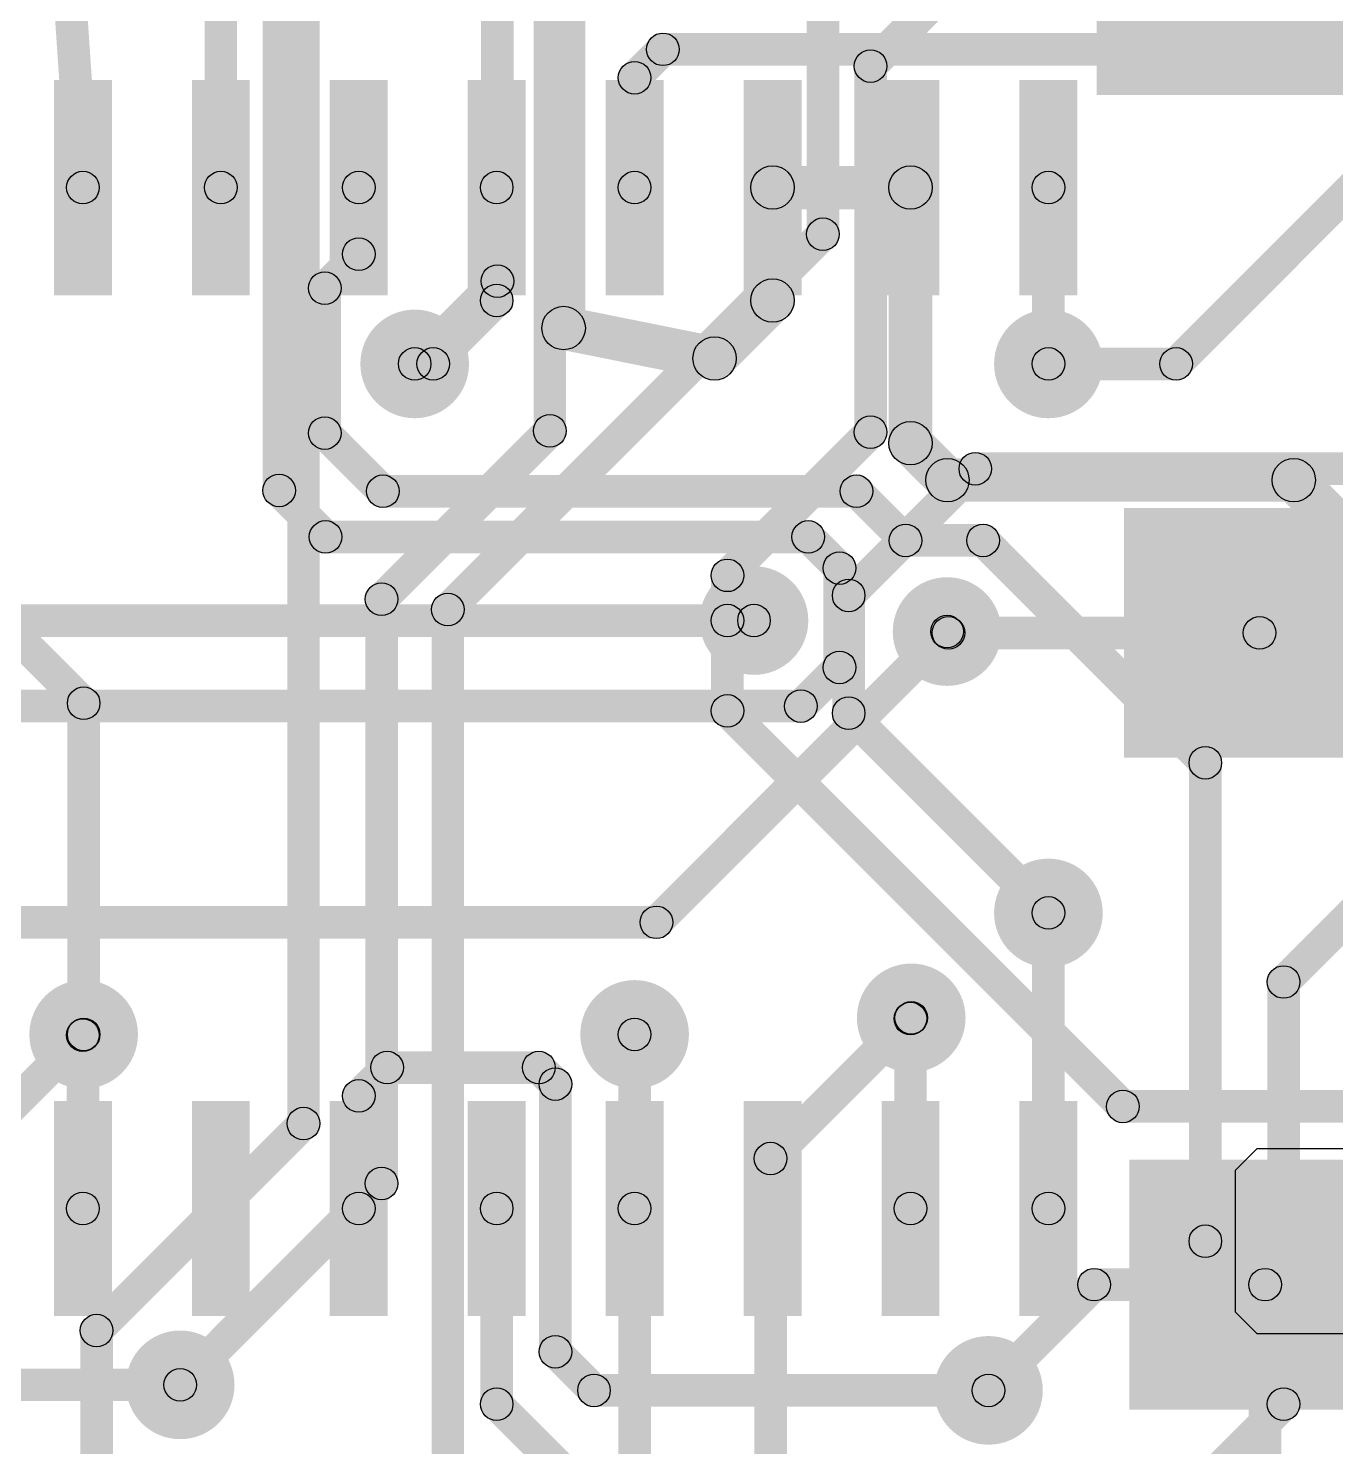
# Model space of a CAD drawing. Header units: millimetres. Extents: x 0 to 3.58, y 0 to 2.95.
# Drawn here: x 2.077 to 2.551, y 0.63 to 1.144 of the extents above; entities that cross this region are included whole.
import ezdxf

# ---------------------------------------------------------------- set-up
doc = ezdxf.new("R2010")
doc.units = ezdxf.units.MM
doc.header["$MEASUREMENT"] = 0
for name, color, linetype in [('BottomLayer', 5, 'Continuous'), ('TopLayer', 1, 'Continuous'), ('ViaHoleLayer', 16, 'Continuous')]:
    doc.layers.add(name, color=color, linetype=linetype)

# ---------------------------------------------------------------- blocks, each defined once
blk = doc.blocks.new('DIODE__SMB_11')
at = {"layer": 'TopLayer'}
for points in [[(-0.13386, 0.04528), (-0.03543, 0.04528), (-0.03543, -0.04527), (-0.13386, -0.04527)], [(0.03543, 0.04528), (0.13386, 0.04528), (0.13386, -0.04527), (0.03543, -0.04527)]]:
    blk.add_hatch(color=1, dxfattribs=at).paths.add_polyline_path(points)
blk = doc.blocks.new('DIODE__SMB_12')
at = {"layer": 'TopLayer'}
for points in [[(-0.13386, 0.04528), (-0.03544, 0.04528), (-0.03544, -0.04528), (-0.13386, -0.04528)], [(0.03543, 0.04528), (0.13386, 0.04528), (0.13386, -0.04528), (0.03543, -0.04528)]]:
    blk.add_hatch(color=1, dxfattribs=at).paths.add_polyline_path(points)
blk = doc.blocks.new('DIODE__SMB_13')
at = {"layer": 'TopLayer'}
for points in [[(-0.13386, 0.04528), (-0.03543, 0.04528), (-0.03543, -0.04527), (-0.13386, -0.04527)], [(0.03543, 0.04528), (0.13386, 0.04528), (0.13386, -0.04527), (0.03543, -0.04527)]]:
    blk.add_hatch(color=1, dxfattribs=at).paths.add_polyline_path(points)
blk = doc.blocks.new('RES0805_B_37')
at = {"layer": 'BottomLayer'}
h = blk.add_hatch(color=5, dxfattribs=at)
edge = h.paths.add_edge_path()
edge.add_arc((-0.02756, 0.02165), 0.00394, 0, 90)
edge.add_line((-0.02756, 0.02559), (-0.05118, 0.02559))
edge.add_arc((-0.05118, 0.02165), 0.00394, 90, 180)
edge.add_line((-0.05512, 0.02165), (-0.05512, -0.02165))
edge.add_arc((-0.05118, -0.02165), 0.00394, 180, 270)
edge.add_line((-0.05118, -0.02559), (-0.02756, -0.02559))
edge.add_arc((-0.02756, -0.02165), 0.00394, 270, 360)
edge.add_line((-0.02362, -0.02165), (-0.02362, 0.02165))
h = blk.add_hatch(color=5, dxfattribs=at)
edge = h.paths.add_edge_path()
edge.add_arc((0.05118, 0.02165), 0.00394, 0, 90)
edge.add_line((0.05118, 0.02559), (0.02756, 0.02559))
edge.add_arc((0.02756, 0.02165), 0.00394, 90, 180)
edge.add_line((0.02362, 0.02165), (0.02362, -0.02165))
edge.add_arc((0.02756, -0.02165), 0.00394, 180, 270)
edge.add_line((0.02756, -0.02559), (0.05118, -0.02559))
edge.add_arc((0.05118, -0.02165), 0.00394, 270, 360)
edge.add_line((0.05512, -0.02165), (0.05512, 0.02165))
for p, q in [((-0.02067, 0.03346), (-0.02854, 0.02559)), ((0.02067, 0.03346), (-0.02067, 0.03346)), ((0.02854, 0.02559), (0.02067, 0.03346)), ((-0.02854, 0.02559), (-0.02854, -0.02559)), ((0.02854, -0.02559), (0.02854, 0.02559)), ((-0.02854, -0.02559), (-0.02067, -0.03346)), ((0.02067, -0.03346), (0.02854, -0.02559)), ((-0.02067, -0.03346), (0.02067, -0.03346))]:
    blk.add_line(p, q, dxfattribs=at)
blk = doc.blocks.new('SOIC127PX1032X265_28N_B_51')
at = {"layer": 'BottomLayer'}
for points in [[(-0.224, 0.3355), (-0.146, 0.3355), (-0.146, 0.3145), (-0.224, 0.3145)], [(0.146, 0.3355), (0.224, 0.3355), (0.224, 0.3145), (0.146, 0.3145)], [(-0.224, 0.2855), (-0.146, 0.2855), (-0.146, 0.2645), (-0.224, 0.2645)], [(0.146, 0.2855), (0.224, 0.2855), (0.224, 0.2645), (0.146, 0.2645)], [(-0.224, 0.2355), (-0.146, 0.2355), (-0.146, 0.2145), (-0.224, 0.2145)], [(0.146, 0.2355), (0.224, 0.2355), (0.224, 0.2145), (0.146, 0.2145)], [(-0.224, 0.1855), (-0.146, 0.1855), (-0.146, 0.1645), (-0.224, 0.1645)], [(0.146, 0.1855), (0.224, 0.1855), (0.224, 0.1645), (0.146, 0.1645)], [(-0.224, 0.1355), (-0.146, 0.1355), (-0.146, 0.1145), (-0.224, 0.1145)], [(0.146, 0.1355), (0.224, 0.1355), (0.224, 0.1145), (0.146, 0.1145)], [(-0.224, 0.0855), (-0.146, 0.0855), (-0.146, 0.0645), (-0.224, 0.0645)], [(0.146, 0.0855), (0.224, 0.0855), (0.224, 0.0645), (0.146, 0.0645)], [(-0.224, 0.0355), (-0.146, 0.0355), (-0.146, 0.0145), (-0.224, 0.0145)], [(0.146, 0.0355), (0.224, 0.0355), (0.224, 0.0145), (0.146, 0.0145)], [(-0.224, -0.0145), (-0.146, -0.0145), (-0.146, -0.0355), (-0.224, -0.0355)], [(0.146, -0.0145), (0.224, -0.0145), (0.224, -0.0355), (0.146, -0.0355)], [(-0.224, -0.0645), (-0.146, -0.0645), (-0.146, -0.0855), (-0.224, -0.0855)], [(0.146, -0.0645), (0.224, -0.0645), (0.224, -0.0855), (0.146, -0.0855)], [(-0.224, -0.1145), (-0.146, -0.1145), (-0.146, -0.1355), (-0.224, -0.1355)], [(0.146, -0.1145), (0.224, -0.1145), (0.224, -0.1355), (0.146, -0.1355)], [(-0.224, -0.1645), (-0.146, -0.1645), (-0.146, -0.1855), (-0.224, -0.1855)], [(0.146, -0.1645), (0.224, -0.1645), (0.224, -0.1855), (0.146, -0.1855)], [(-0.224, -0.2145), (-0.146, -0.2145), (-0.146, -0.2355), (-0.224, -0.2355)], [(0.146, -0.2145), (0.224, -0.2145), (0.224, -0.2355), (0.146, -0.2355)], [(-0.224, -0.2645), (-0.146, -0.2645), (-0.146, -0.2855), (-0.224, -0.2855)], [(0.146, -0.2645), (0.224, -0.2645), (0.224, -0.2855), (0.146, -0.2855)], [(-0.224, -0.3145), (-0.146, -0.3145), (-0.146, -0.3355), (-0.224, -0.3355)], [(0.146, -0.3145), (0.224, -0.3145), (0.224, -0.3355), (0.146, -0.3355)]]:
    blk.add_hatch(color=5, dxfattribs=at).paths.add_polyline_path(points)

msp = doc.modelspace()

# ---------------------------------------------------------------- hatches: boundary and pattern name
at = {"layer": 'BottomLayer'}
for points in [[(2.17408, 0.97681), (2.16227, 0.97681), (2.16227, 1.22467), (2.17408, 1.22467)], [(2.08269, 1.21018), (2.09448, 1.21099), (2.10294, 1.08698), (2.09116, 1.08617)], [(2.15295, 1.08658), (2.14114, 1.08658), (2.14114, 1.20494), (2.15295, 1.20494)], [(2.2792, 1.03567), (2.26345, 1.03567), (2.26345, 1.19267), (2.2792, 1.19267)], [(2.30732, 1.13076), (2.30732, 1.14257), (2.64332, 1.14257), (2.64332, 1.13076)], [(2.30122, 1.12222), (2.29287, 1.13057), (2.30315, 1.14085), (2.3115, 1.13249)], [(2.30295, 1.08658), (2.29114, 1.08658), (2.29114, 1.1264), (2.30295, 1.1264)], [(2.34705, 1.0787), (2.34705, 1.09445), (2.39705, 1.09445), (2.39705, 1.0787)], [(2.20295, 1.06245), (2.19114, 1.06245), (2.19114, 1.08658), (2.20295, 1.08658)], [(2.25295, 1.04567), (2.24114, 1.04567), (2.24114, 1.08658), (2.25295, 1.08658)], [(2.35492, 1.04567), (2.33917, 1.04567), (2.33917, 1.08658), (2.35492, 1.08658)], [(2.40492, 0.99394), (2.38917, 0.99394), (2.38917, 1.08658), (2.40492, 1.08658)], [(2.45295, 1.02267), (2.44114, 1.02267), (2.44114, 1.08658), (2.45295, 1.08658)], [(2.18889, 1.04594), (2.18054, 1.05429), (2.19287, 1.06663), (2.20122, 1.05827)], [(2.19062, 0.99759), (2.17881, 0.99759), (2.17881, 1.05012), (2.19062, 1.05012)], [(2.22822, 1.01849), (2.21987, 1.02685), (2.24287, 1.04985), (2.25122, 1.04149)], [(2.33162, 1.0191), (2.32048, 1.03024), (2.34148, 1.05124), (2.35262, 1.0401)], [(2.26977, 1.02795), (2.27287, 1.04339), (2.3276, 1.03239), (2.3245, 1.01695)], [(2.21732, 1.01676), (2.21732, 1.02857), (2.22405, 1.02857), (2.22405, 1.01676)], [(2.18054, 0.99342), (2.18889, 1.00177), (2.20996, 0.9807), (2.20161, 0.97235)], [(2.39148, 0.98838), (2.40262, 0.99951), (2.416, 0.98613), (2.40486, 0.975)], [(2.41043, 0.97269), (2.41043, 0.98844), (2.53598, 0.98844), (2.53598, 0.97269)], [(2.20579, 0.97062), (2.20579, 0.98243), (2.37747, 0.98243), (2.37747, 0.97062)], [(2.53042, 0.975), (2.54155, 0.98613), (2.63116, 0.89652), (2.62003, 0.88539)], [(2.164, 0.97264), (2.17235, 0.98099), (2.18918, 0.96416), (2.18083, 0.95581)], [(2.3733, 0.97235), (2.38165, 0.9807), (2.39946, 0.96288), (2.39111, 0.95453)], [(2.18501, 0.95408), (2.18501, 0.96589), (2.36001, 0.96589), (2.36001, 0.95408)], [(2.35583, 0.95581), (2.36418, 0.96416), (2.3755, 0.95285), (2.36715, 0.94449)], [(2.39529, 0.9528), (2.39529, 0.96461), (2.42336, 0.96461), (2.42336, 0.9528)], [(2.41918, 0.95453), (2.42753, 0.96288), (2.50811, 0.8823), (2.49976, 0.87395)], [(2.37723, 0.91267), (2.36542, 0.91267), (2.36542, 0.94867), (2.37723, 0.94867)], [(1.91132, 0.92376), (1.91132, 0.93557), (2.34032, 0.93557), (2.34032, 0.92376)], [(2.30913, 0.81613), (2.30078, 0.82448), (2.40615, 0.92985), (2.4145, 0.92149)], [(2.3615, 0.89449), (2.35315, 0.90285), (2.36715, 0.91685), (2.3755, 0.90849)], [(1.81732, 0.89276), (1.81732, 0.90457), (2.35732, 0.90457), (2.35732, 0.89276)], [(2.50984, 0.70473), (2.49803, 0.70473), (2.49803, 0.87813), (2.50984, 0.87813)], [(2.5365, 0.79449), (2.52815, 0.80285), (2.58015, 0.85485), (2.5885, 0.84649)], [(2.02695, 0.8144), (2.02695, 0.82621), (2.30495, 0.82621), (2.30495, 0.8144)], [(2.45295, 0.71658), (2.44114, 0.71658), (2.44114, 0.82369), (2.45295, 0.82369)], [(2.53823, 0.64567), (2.52642, 0.64567), (2.52642, 0.79867), (2.53823, 0.79867)], [(2.40122, 0.78122), (2.39287, 0.78957), (2.39315, 0.78985), (2.4015, 0.78149)], [(2.10122, 0.77522), (2.09287, 0.78357), (2.09315, 0.78385), (2.1015, 0.77549)], [(2.40295, 0.71658), (2.39114, 0.71658), (2.39114, 0.7854), (2.40295, 0.7854)], [(2.10295, 0.71658), (2.09114, 0.71658), (2.09114, 0.7794), (2.10295, 0.7794)], [(2.30295, 0.71658), (2.29114, 0.71658), (2.29114, 0.77967), (2.30295, 0.77967)], [(2.20122, 0.75322), (2.19287, 0.76157), (2.20315, 0.77185), (2.2115, 0.76349)], [(2.20732, 0.76176), (2.20732, 0.77357), (2.26232, 0.77357), (2.26232, 0.76176)], [(2.25815, 0.76349), (2.2665, 0.77185), (2.2725, 0.76585), (2.26415, 0.75749)], [(2.27423, 0.66467), (2.26242, 0.66467), (2.26242, 0.76167), (2.27423, 0.76167)], [(2.20295, 0.71658), (2.19114, 0.71658), (2.19114, 0.7574), (2.20295, 0.7574)], [(2.25295, 0.64567), (2.24114, 0.64567), (2.24114, 0.71658), (2.25295, 0.71658)], [(2.26415, 0.66049), (2.2725, 0.66885), (2.2865, 0.65485), (2.27815, 0.64649)], [(2.07132, 0.64676), (2.07132, 0.65857), (2.13232, 0.65857), (2.13232, 0.64676)], [(2.28232, 0.64476), (2.28232, 0.65657), (2.42532, 0.65657), (2.42532, 0.64476)], [(2.24287, 0.64149), (2.25122, 0.64985), (2.28022, 0.62085), (2.27187, 0.61249)], [(2.5075, 0.61249), (2.49915, 0.62085), (2.52815, 0.64985), (2.5365, 0.64149)]]:
    msp.add_hatch(color=5, dxfattribs=at).paths.add_polyline_path(points)
h = msp.add_hatch(color=5, dxfattribs=at)
edge = h.paths.add_edge_path()
edge.add_arc((2.30732, 1.13667), 0.00591, 0, 360)
h = msp.add_hatch(color=5, dxfattribs=at)
edge = h.paths.add_edge_path()
edge.add_arc((2.30732, 1.13667), 0.00591, 0, 360)
h = msp.add_hatch(color=5, dxfattribs=at)
edge = h.paths.add_edge_path()
edge.add_arc((2.29705, 1.1264), 0.00591, 0, 360)
h = msp.add_hatch(color=5, dxfattribs=at)
edge = h.paths.add_edge_path()
edge.add_arc((2.29705, 1.1264), 0.00591, 0, 360)
h = msp.add_hatch(color=5, dxfattribs=at)
edge = h.paths.add_edge_path()
edge.add_arc((2.09705, 1.08658), 0.00591, 0, 360)
h = msp.add_hatch(color=5, dxfattribs=at)
edge = h.paths.add_edge_path()
edge.add_arc((2.14705, 1.08658), 0.00591, 0, 360)
h = msp.add_hatch(color=5, dxfattribs=at)
edge = h.paths.add_edge_path()
edge.add_arc((2.19705, 1.08658), 0.00591, 0, 360)
h = msp.add_hatch(color=5, dxfattribs=at)
edge = h.paths.add_edge_path()
edge.add_arc((2.24705, 1.08658), 0.00591, 0, 360)
h = msp.add_hatch(color=5, dxfattribs=at)
edge = h.paths.add_edge_path()
edge.add_arc((2.29705, 1.08658), 0.00591, 0, 360)
h = msp.add_hatch(color=5, dxfattribs=at)
edge = h.paths.add_edge_path()
edge.add_arc((2.34705, 1.08658), 0.00787, 0, 360)
h = msp.add_hatch(color=5, dxfattribs=at)
edge = h.paths.add_edge_path()
edge.add_arc((2.34705, 1.08658), 0.00787, 0, 360)
h = msp.add_hatch(color=5, dxfattribs=at)
edge = h.paths.add_edge_path()
edge.add_arc((2.39705, 1.08658), 0.00787, 0, 360)
h = msp.add_hatch(color=5, dxfattribs=at)
edge = h.paths.add_edge_path()
edge.add_arc((2.39705, 1.08658), 0.00787, 0, 360)
h = msp.add_hatch(color=5, dxfattribs=at)
edge = h.paths.add_edge_path()
edge.add_arc((2.44705, 1.08658), 0.00591, 0, 360)
h = msp.add_hatch(color=5, dxfattribs=at)
edge = h.paths.add_edge_path()
edge.add_arc((2.19705, 1.06245), 0.00591, 0, 360)
h = msp.add_hatch(color=5, dxfattribs=at)
edge = h.paths.add_edge_path()
edge.add_arc((2.19705, 1.06245), 0.00591, 0, 360)
h = msp.add_hatch(color=5, dxfattribs=at)
edge = h.paths.add_edge_path()
edge.add_arc((2.18471, 1.05012), 0.00591, 0, 360)
h = msp.add_hatch(color=5, dxfattribs=at)
edge = h.paths.add_edge_path()
edge.add_arc((2.18471, 1.05012), 0.00591, 0, 360)
h = msp.add_hatch(color=5, dxfattribs=at)
edge = h.paths.add_edge_path()
edge.add_arc((2.24705, 1.04567), 0.00591, 0, 360)
h = msp.add_hatch(color=5, dxfattribs=at)
edge = h.paths.add_edge_path()
edge.add_arc((2.24705, 1.04567), 0.00591, 0, 360)
h = msp.add_hatch(color=5, dxfattribs=at)
edge = h.paths.add_edge_path()
edge.add_arc((2.34705, 1.04567), 0.00787, 0, 360)
h = msp.add_hatch(color=5, dxfattribs=at)
edge = h.paths.add_edge_path()
edge.add_arc((2.34705, 1.04567), 0.00787, 0, 360)
h = msp.add_hatch(color=5, dxfattribs=at)
edge = h.paths.add_edge_path()
edge.add_arc((2.27132, 1.03567), 0.00787, 0, 360)
h = msp.add_hatch(color=5, dxfattribs=at)
edge = h.paths.add_edge_path()
edge.add_arc((2.27132, 1.03567), 0.00787, 0, 360)
h = msp.add_hatch(color=5, dxfattribs=at)
edge = h.paths.add_edge_path()
edge.add_arc((2.21732, 1.02267), 0.01969, 0, 360)
h = msp.add_hatch(color=5, dxfattribs=at)
edge = h.paths.add_edge_path()
edge.add_arc((2.44705, 1.02267), 0.01969, 0, 360)
h = msp.add_hatch(color=5, dxfattribs=at)
edge = h.paths.add_edge_path()
edge.add_arc((2.21732, 1.02267), 0.00591, 0, 360)
h = msp.add_hatch(color=5, dxfattribs=at)
edge = h.paths.add_edge_path()
edge.add_arc((2.22405, 1.02267), 0.00591, 0, 360)
h = msp.add_hatch(color=5, dxfattribs=at)
edge = h.paths.add_edge_path()
edge.add_arc((2.22405, 1.02267), 0.00591, 0, 360)
h = msp.add_hatch(color=5, dxfattribs=at)
edge = h.paths.add_edge_path()
edge.add_arc((2.32605, 1.02467), 0.00787, 0, 360)
h = msp.add_hatch(color=5, dxfattribs=at)
edge = h.paths.add_edge_path()
edge.add_arc((2.32605, 1.02467), 0.00787, 0, 360)
h = msp.add_hatch(color=5, dxfattribs=at)
edge = h.paths.add_edge_path()
edge.add_arc((2.44705, 1.02267), 0.00591, 0, 360)
h = msp.add_hatch(color=5, dxfattribs=at)
edge = h.paths.add_edge_path()
edge.add_arc((2.18471, 0.99759), 0.00591, 0, 360)
h = msp.add_hatch(color=5, dxfattribs=at)
edge = h.paths.add_edge_path()
edge.add_arc((2.18471, 0.99759), 0.00591, 0, 360)
h = msp.add_hatch(color=5, dxfattribs=at)
edge = h.paths.add_edge_path()
edge.add_arc((2.39705, 0.99394), 0.00787, 0, 360)
h = msp.add_hatch(color=5, dxfattribs=at)
edge = h.paths.add_edge_path()
edge.add_arc((2.39705, 0.99394), 0.00787, 0, 360)
h = msp.add_hatch(color=5, dxfattribs=at)
edge = h.paths.add_edge_path()
edge.add_arc((2.41043, 0.98056), 0.00787, 0, 360)
h = msp.add_hatch(color=5, dxfattribs=at)
edge = h.paths.add_edge_path()
edge.add_arc((2.41043, 0.98056), 0.00787, 0, 360)
h = msp.add_hatch(color=5, dxfattribs=at)
edge = h.paths.add_edge_path()
edge.add_arc((2.53598, 0.98056), 0.00787, 0, 360)
h = msp.add_hatch(color=5, dxfattribs=at)
edge = h.paths.add_edge_path()
edge.add_arc((2.53598, 0.98056), 0.00787, 0, 360)
h = msp.add_hatch(color=5, dxfattribs=at)
edge = h.paths.add_edge_path()
edge.add_arc((2.16818, 0.97681), 0.00591, 0, 360)
h = msp.add_hatch(color=5, dxfattribs=at)
edge = h.paths.add_edge_path()
edge.add_arc((2.16818, 0.97681), 0.00591, 0, 360)
h = msp.add_hatch(color=5, dxfattribs=at)
edge = h.paths.add_edge_path()
edge.add_arc((2.20579, 0.97652), 0.00591, 0, 360)
h = msp.add_hatch(color=5, dxfattribs=at)
edge = h.paths.add_edge_path()
edge.add_arc((2.20579, 0.97652), 0.00591, 0, 360)
h = msp.add_hatch(color=5, dxfattribs=at)
edge = h.paths.add_edge_path()
edge.add_arc((2.37747, 0.97652), 0.00591, 0, 360)
h = msp.add_hatch(color=5, dxfattribs=at)
edge = h.paths.add_edge_path()
edge.add_arc((2.37747, 0.97652), 0.00591, 0, 360)
h = msp.add_hatch(color=5, dxfattribs=at)
edge = h.paths.add_edge_path()
edge.add_arc((2.18501, 0.95999), 0.00591, 0, 360)
h = msp.add_hatch(color=5, dxfattribs=at)
edge = h.paths.add_edge_path()
edge.add_arc((2.18501, 0.95999), 0.00591, 0, 360)
h = msp.add_hatch(color=5, dxfattribs=at)
edge = h.paths.add_edge_path()
edge.add_arc((2.36001, 0.95999), 0.00591, 0, 360)
h = msp.add_hatch(color=5, dxfattribs=at)
edge = h.paths.add_edge_path()
edge.add_arc((2.36001, 0.95999), 0.00591, 0, 360)
h = msp.add_hatch(color=5, dxfattribs=at)
edge = h.paths.add_edge_path()
edge.add_arc((2.39529, 0.95871), 0.00591, 0, 360)
h = msp.add_hatch(color=5, dxfattribs=at)
edge = h.paths.add_edge_path()
edge.add_arc((2.39529, 0.95871), 0.00591, 0, 360)
h = msp.add_hatch(color=5, dxfattribs=at)
edge = h.paths.add_edge_path()
edge.add_arc((2.42336, 0.95871), 0.00591, 0, 360)
h = msp.add_hatch(color=5, dxfattribs=at)
edge = h.paths.add_edge_path()
edge.add_arc((2.42336, 0.95871), 0.00591, 0, 360)
h = msp.add_hatch(color=5, dxfattribs=at)
edge = h.paths.add_edge_path()
edge.add_arc((2.37132, 0.94867), 0.00591, 0, 360)
h = msp.add_hatch(color=5, dxfattribs=at)
edge = h.paths.add_edge_path()
edge.add_arc((2.37132, 0.94867), 0.00591, 0, 360)
h = msp.add_hatch(color=5, dxfattribs=at)
edge = h.paths.add_edge_path()
edge.add_arc((2.34032, 0.92967), 0.01969, 0, 360)
h = msp.add_hatch(color=5, dxfattribs=at)
edge = h.paths.add_edge_path()
edge.add_arc((2.41032, 0.92567), 0.01969, 0, 360)
h = msp.add_hatch(color=5, dxfattribs=at)
edge = h.paths.add_edge_path()
edge.add_arc((2.34032, 0.92967), 0.00591, 0, 360)
h = msp.add_hatch(color=5, dxfattribs=at)
edge = h.paths.add_edge_path()
edge.add_arc((2.41032, 0.92567), 0.00591, 0, 360)
h = msp.add_hatch(color=5, dxfattribs=at)
edge = h.paths.add_edge_path()
edge.add_arc((2.37132, 0.91267), 0.00591, 0, 360)
h = msp.add_hatch(color=5, dxfattribs=at)
edge = h.paths.add_edge_path()
edge.add_arc((2.37132, 0.91267), 0.00591, 0, 360)
h = msp.add_hatch(color=5, dxfattribs=at)
edge = h.paths.add_edge_path()
edge.add_arc((2.35732, 0.89867), 0.00591, 0, 360)
h = msp.add_hatch(color=5, dxfattribs=at)
edge = h.paths.add_edge_path()
edge.add_arc((2.35732, 0.89867), 0.00591, 0, 360)
h = msp.add_hatch(color=5, dxfattribs=at)
edge = h.paths.add_edge_path()
edge.add_arc((2.50394, 0.87813), 0.00591, 0, 360)
h = msp.add_hatch(color=5, dxfattribs=at)
edge = h.paths.add_edge_path()
edge.add_arc((2.50394, 0.87813), 0.00591, 0, 360)
h = msp.add_hatch(color=5, dxfattribs=at)
edge = h.paths.add_edge_path()
edge.add_arc((2.44705, 0.82369), 0.01969, 0, 360)
h = msp.add_hatch(color=5, dxfattribs=at)
edge = h.paths.add_edge_path()
edge.add_arc((2.44705, 0.82369), 0.00591, 0, 360)
h = msp.add_hatch(color=5, dxfattribs=at)
edge = h.paths.add_edge_path()
edge.add_arc((2.30495, 0.8203), 0.00591, 0, 360)
h = msp.add_hatch(color=5, dxfattribs=at)
edge = h.paths.add_edge_path()
edge.add_arc((2.30495, 0.8203), 0.00591, 0, 360)
h = msp.add_hatch(color=5, dxfattribs=at)
edge = h.paths.add_edge_path()
edge.add_arc((2.39732, 0.78567), 0.01969, 0, 360)
h = msp.add_hatch(color=5, dxfattribs=at)
edge = h.paths.add_edge_path()
edge.add_arc((2.53232, 0.79867), 0.00591, 0, 360)
h = msp.add_hatch(color=5, dxfattribs=at)
edge = h.paths.add_edge_path()
edge.add_arc((2.53232, 0.79867), 0.00591, 0, 360)
h = msp.add_hatch(color=5, dxfattribs=at)
edge = h.paths.add_edge_path()
edge.add_arc((2.09732, 0.77967), 0.01969, 0, 360)
h = msp.add_hatch(color=5, dxfattribs=at)
edge = h.paths.add_edge_path()
edge.add_arc((2.29705, 0.77967), 0.01969, 0, 360)
h = msp.add_hatch(color=5, dxfattribs=at)
edge = h.paths.add_edge_path()
edge.add_arc((2.39732, 0.78567), 0.00591, 0, 360)
h = msp.add_hatch(color=5, dxfattribs=at)
edge = h.paths.add_edge_path()
edge.add_arc((2.39705, 0.7854), 0.00591, 0, 360)
h = msp.add_hatch(color=5, dxfattribs=at)
edge = h.paths.add_edge_path()
edge.add_arc((2.39705, 0.7854), 0.00591, 0, 360)
h = msp.add_hatch(color=5, dxfattribs=at)
edge = h.paths.add_edge_path()
edge.add_arc((2.09705, 0.7794), 0.00591, 0, 360)
h = msp.add_hatch(color=5, dxfattribs=at)
edge = h.paths.add_edge_path()
edge.add_arc((2.09705, 0.7794), 0.00591, 0, 360)
h = msp.add_hatch(color=5, dxfattribs=at)
edge = h.paths.add_edge_path()
edge.add_arc((2.09732, 0.77967), 0.00591, 0, 360)
h = msp.add_hatch(color=5, dxfattribs=at)
edge = h.paths.add_edge_path()
edge.add_arc((2.29705, 0.77967), 0.00591, 0, 360)
h = msp.add_hatch(color=5, dxfattribs=at)
edge = h.paths.add_edge_path()
edge.add_arc((2.20732, 0.76767), 0.00591, 0, 360)
h = msp.add_hatch(color=5, dxfattribs=at)
edge = h.paths.add_edge_path()
edge.add_arc((2.20732, 0.76767), 0.00591, 0, 360)
h = msp.add_hatch(color=5, dxfattribs=at)
edge = h.paths.add_edge_path()
edge.add_arc((2.26232, 0.76767), 0.00591, 0, 360)
h = msp.add_hatch(color=5, dxfattribs=at)
edge = h.paths.add_edge_path()
edge.add_arc((2.26232, 0.76767), 0.00591, 0, 360)
h = msp.add_hatch(color=5, dxfattribs=at)
edge = h.paths.add_edge_path()
edge.add_arc((2.26832, 0.76167), 0.00591, 0, 360)
h = msp.add_hatch(color=5, dxfattribs=at)
edge = h.paths.add_edge_path()
edge.add_arc((2.26832, 0.76167), 0.00591, 0, 360)
h = msp.add_hatch(color=5, dxfattribs=at)
edge = h.paths.add_edge_path()
edge.add_arc((2.19705, 0.7574), 0.00591, 0, 360)
h = msp.add_hatch(color=5, dxfattribs=at)
edge = h.paths.add_edge_path()
edge.add_arc((2.19705, 0.7574), 0.00591, 0, 360)
h = msp.add_hatch(color=5, dxfattribs=at)
edge = h.paths.add_edge_path()
edge.add_arc((2.09705, 0.71658), 0.00591, 0, 360)
h = msp.add_hatch(color=5, dxfattribs=at)
edge = h.paths.add_edge_path()
edge.add_arc((2.19705, 0.71658), 0.00591, 0, 360)
h = msp.add_hatch(color=5, dxfattribs=at)
edge = h.paths.add_edge_path()
edge.add_arc((2.24705, 0.71658), 0.00591, 0, 360)
h = msp.add_hatch(color=5, dxfattribs=at)
edge = h.paths.add_edge_path()
edge.add_arc((2.29705, 0.71658), 0.00591, 0, 360)
h = msp.add_hatch(color=5, dxfattribs=at)
edge = h.paths.add_edge_path()
edge.add_arc((2.39705, 0.71658), 0.00591, 0, 360)
h = msp.add_hatch(color=5, dxfattribs=at)
edge = h.paths.add_edge_path()
edge.add_arc((2.44705, 0.71658), 0.00591, 0, 360)
h = msp.add_hatch(color=5, dxfattribs=at)
edge = h.paths.add_edge_path()
edge.add_arc((2.50394, 0.70473), 0.00591, 0, 360)
h = msp.add_hatch(color=5, dxfattribs=at)
edge = h.paths.add_edge_path()
edge.add_arc((2.13232, 0.65267), 0.01969, 0, 360)
h = msp.add_hatch(color=5, dxfattribs=at)
edge = h.paths.add_edge_path()
edge.add_arc((2.26832, 0.66467), 0.00591, 0, 360)
h = msp.add_hatch(color=5, dxfattribs=at)
edge = h.paths.add_edge_path()
edge.add_arc((2.26832, 0.66467), 0.00591, 0, 360)
h = msp.add_hatch(color=5, dxfattribs=at)
edge = h.paths.add_edge_path()
edge.add_arc((2.42532, 0.65067), 0.01969, 0, 360)
h = msp.add_hatch(color=5, dxfattribs=at)
edge = h.paths.add_edge_path()
edge.add_arc((2.13232, 0.65267), 0.00591, 0, 360)
h = msp.add_hatch(color=5, dxfattribs=at)
edge = h.paths.add_edge_path()
edge.add_arc((2.28232, 0.65067), 0.00591, 0, 360)
h = msp.add_hatch(color=5, dxfattribs=at)
edge = h.paths.add_edge_path()
edge.add_arc((2.28232, 0.65067), 0.00591, 0, 360)
h = msp.add_hatch(color=5, dxfattribs=at)
edge = h.paths.add_edge_path()
edge.add_arc((2.42532, 0.65067), 0.00591, 0, 360)
h = msp.add_hatch(color=5, dxfattribs=at)
edge = h.paths.add_edge_path()
edge.add_arc((2.24705, 0.64567), 0.00591, 0, 360)
h = msp.add_hatch(color=5, dxfattribs=at)
edge = h.paths.add_edge_path()
edge.add_arc((2.24705, 0.64567), 0.00591, 0, 360)
h = msp.add_hatch(color=5, dxfattribs=at)
edge = h.paths.add_edge_path()
edge.add_arc((2.53232, 0.64567), 0.00591, 0, 360)
h = msp.add_hatch(color=5, dxfattribs=at)
edge = h.paths.add_edge_path()
edge.add_arc((2.53232, 0.64567), 0.00591, 0, 360)
at = {"layer": 'TopLayer'}
for points in [[(2.37123, 1.06967), (2.35942, 1.06967), (2.35942, 1.44467), (2.37123, 1.44467)], [(2.27223, 0.99841), (2.26042, 0.99841), (2.26042, 1.40976), (2.27223, 1.40976)], [(2.25323, 1.05267), (2.24142, 1.05267), (2.24142, 1.36578), (2.25323, 1.36578)], [(2.18291, 0.74735), (2.1711, 0.74735), (2.1711, 1.18979), (2.18291, 1.18979)], [(2.38676, 1.12644), (2.37841, 1.13479), (2.41315, 1.16953), (2.4215, 1.16118)], [(2.38849, 0.99793), (2.37668, 0.99793), (2.37668, 1.13061), (2.38849, 1.13061)], [(2.4975, 1.01849), (2.48915, 1.02685), (2.57215, 1.10985), (2.5805, 1.10149)], [(2.2335, 0.92949), (2.22515, 0.93785), (2.36115, 1.07385), (2.3695, 1.06549)], [(2.2215, 1.01849), (2.21315, 1.02685), (2.24315, 1.05685), (2.2515, 1.04849)], [(2.44705, 1.01676), (2.44705, 1.02857), (2.49332, 1.02857), (2.49332, 1.01676)], [(1.99264, 0.99601), (2.00099, 1.00436), (2.1015, 0.90385), (2.09315, 0.89549)], [(2.2095, 0.93323), (2.20115, 0.94158), (2.26215, 1.00258), (2.2705, 0.99423)], [(2.33487, 0.94187), (2.32652, 0.95022), (2.37841, 1.0021), (2.38676, 0.99375)], [(2.37881, 0.93458), (2.37046, 0.94293), (2.41638, 0.98885), (2.42473, 0.98049)], [(2.42055, 0.97876), (2.42055, 0.99057), (2.58569, 0.99057), (2.58569, 0.97876)], [(2.3366, 0.92967), (2.32479, 0.92967), (2.32479, 0.94604), (2.3366, 0.94604)], [(2.21123, 0.72567), (2.19942, 0.72567), (2.19942, 0.93741), (2.21123, 0.93741)], [(2.3307, 0.92376), (2.3307, 0.93557), (2.34032, 0.93557), (2.34032, 0.92376)], [(2.38054, 0.8961), (2.36873, 0.8961), (2.36873, 0.93876), (2.38054, 0.93876)], [(2.23523, 0.62367), (2.22342, 0.62367), (2.22342, 0.93367), (2.23523, 0.93367)], [(2.41079, 0.91929), (2.41079, 0.9311), (2.52362, 0.9311), (2.52362, 0.91929)], [(2.3366, 0.89693), (2.32479, 0.89693), (2.32479, 0.92967), (2.3366, 0.92967)], [(2.40615, 0.92149), (2.4145, 0.92985), (2.41497, 0.92937), (2.40662, 0.92102)], [(2.10323, 0.77967), (2.09142, 0.77967), (2.09142, 0.89967), (2.10323, 0.89967)], [(2.32652, 0.89275), (2.33487, 0.9011), (2.47822, 0.75776), (2.46987, 0.74941)], [(2.37046, 0.89192), (2.37881, 0.90028), (2.45122, 0.82787), (2.44287, 0.81951)], [(2.3505, 0.73049), (2.34215, 0.73885), (2.39315, 0.78985), (2.4015, 0.78149)], [(1.98941, 0.66341), (1.98106, 0.67176), (2.09315, 0.78385), (2.1015, 0.77549)], [(2.30295, 0.5184), (2.29114, 0.5184), (2.29114, 0.77967), (2.30295, 0.77967)], [(2.47404, 0.74768), (2.47404, 0.75949), (2.60083, 0.75949), (2.60083, 0.74768)], [(2.10618, 0.66818), (2.09783, 0.67653), (2.17283, 0.75153), (2.18118, 0.74318)], [(2.35223, 0.58067), (2.34042, 0.58067), (2.34042, 0.73467), (2.35223, 0.73467)], [(2.1365, 0.64849), (2.12815, 0.65685), (2.20115, 0.72985), (2.2095, 0.72149)], [(2.46363, 0.68307), (2.46363, 0.69488), (2.52559, 0.69488), (2.52559, 0.68307)], [(2.4295, 0.64649), (2.42115, 0.65485), (2.45945, 0.69315), (2.4678, 0.6848)], [(2.5315, 0.53894), (2.51969, 0.53894), (2.51969, 0.68898), (2.5315, 0.68898)], [(2.10791, 0.18499), (2.0961, 0.18499), (2.0961, 0.67235), (2.10791, 0.67235)]]:
    msp.add_hatch(color=1, dxfattribs=at).paths.add_polyline_path(points)
h = msp.add_hatch(color=1, dxfattribs=at)
edge = h.paths.add_edge_path()
edge.add_arc((2.38258, 1.13061), 0.00591, 0, 360)
h = msp.add_hatch(color=1, dxfattribs=at)
edge = h.paths.add_edge_path()
edge.add_arc((2.38258, 1.13061), 0.00591, 0, 360)
h = msp.add_hatch(color=1, dxfattribs=at)
edge = h.paths.add_edge_path()
edge.add_arc((2.36532, 1.06967), 0.00591, 0, 360)
h = msp.add_hatch(color=1, dxfattribs=at)
edge = h.paths.add_edge_path()
edge.add_arc((2.36532, 1.06967), 0.00591, 0, 360)
h = msp.add_hatch(color=1, dxfattribs=at)
edge = h.paths.add_edge_path()
edge.add_arc((2.24732, 1.05267), 0.00591, 0, 360)
h = msp.add_hatch(color=1, dxfattribs=at)
edge = h.paths.add_edge_path()
edge.add_arc((2.24732, 1.05267), 0.00591, 0, 360)
h = msp.add_hatch(color=1, dxfattribs=at)
edge = h.paths.add_edge_path()
edge.add_arc((2.21732, 1.02267), 0.01969, 0, 360)
h = msp.add_hatch(color=1, dxfattribs=at)
edge = h.paths.add_edge_path()
edge.add_arc((2.44705, 1.02267), 0.01969, 0, 360)
h = msp.add_hatch(color=1, dxfattribs=at)
edge = h.paths.add_edge_path()
edge.add_arc((2.21732, 1.02267), 0.00591, 0, 360)
h = msp.add_hatch(color=1, dxfattribs=at)
edge = h.paths.add_edge_path()
edge.add_arc((2.44705, 1.02267), 0.00591, 0, 360)
h = msp.add_hatch(color=1, dxfattribs=at)
edge = h.paths.add_edge_path()
edge.add_arc((2.49332, 1.02267), 0.00591, 0, 360)
h = msp.add_hatch(color=1, dxfattribs=at)
edge = h.paths.add_edge_path()
edge.add_arc((2.49332, 1.02267), 0.00591, 0, 360)
h = msp.add_hatch(color=1, dxfattribs=at)
edge = h.paths.add_edge_path()
edge.add_arc((2.26632, 0.99841), 0.00591, 0, 360)
h = msp.add_hatch(color=1, dxfattribs=at)
edge = h.paths.add_edge_path()
edge.add_arc((2.26632, 0.99841), 0.00591, 0, 360)
h = msp.add_hatch(color=1, dxfattribs=at)
edge = h.paths.add_edge_path()
edge.add_arc((2.38258, 0.99793), 0.00591, 0, 360)
h = msp.add_hatch(color=1, dxfattribs=at)
edge = h.paths.add_edge_path()
edge.add_arc((2.38258, 0.99793), 0.00591, 0, 360)
h = msp.add_hatch(color=1, dxfattribs=at)
edge = h.paths.add_edge_path()
edge.add_arc((2.42055, 0.98467), 0.00591, 0, 360)
h = msp.add_hatch(color=1, dxfattribs=at)
edge = h.paths.add_edge_path()
edge.add_arc((2.42055, 0.98467), 0.00591, 0, 360)
h = msp.add_hatch(color=1, dxfattribs=at)
edge = h.paths.add_edge_path()
edge.add_arc((2.3307, 0.94604), 0.00591, 0, 360)
h = msp.add_hatch(color=1, dxfattribs=at)
edge = h.paths.add_edge_path()
edge.add_arc((2.3307, 0.94604), 0.00591, 0, 360)
h = msp.add_hatch(color=1, dxfattribs=at)
edge = h.paths.add_edge_path()
edge.add_arc((2.34032, 0.92967), 0.01969, 0, 360)
h = msp.add_hatch(color=1, dxfattribs=at)
edge = h.paths.add_edge_path()
edge.add_arc((2.20532, 0.93741), 0.00591, 0, 360)
h = msp.add_hatch(color=1, dxfattribs=at)
edge = h.paths.add_edge_path()
edge.add_arc((2.20532, 0.93741), 0.00591, 0, 360)
h = msp.add_hatch(color=1, dxfattribs=at)
edge = h.paths.add_edge_path()
edge.add_arc((2.37464, 0.93876), 0.00591, 0, 360)
h = msp.add_hatch(color=1, dxfattribs=at)
edge = h.paths.add_edge_path()
edge.add_arc((2.37464, 0.93876), 0.00591, 0, 360)
h = msp.add_hatch(color=1, dxfattribs=at)
edge = h.paths.add_edge_path()
edge.add_arc((2.41032, 0.92567), 0.01969, 0, 360)
h = msp.add_hatch(color=1, dxfattribs=at)
edge = h.paths.add_edge_path()
edge.add_arc((2.22932, 0.93367), 0.00591, 0, 360)
h = msp.add_hatch(color=1, dxfattribs=at)
edge = h.paths.add_edge_path()
edge.add_arc((2.22932, 0.93367), 0.00591, 0, 360)
h = msp.add_hatch(color=1, dxfattribs=at)
edge = h.paths.add_edge_path()
edge.add_arc((2.3307, 0.92967), 0.00591, 0, 360)
h = msp.add_hatch(color=1, dxfattribs=at)
edge = h.paths.add_edge_path()
edge.add_arc((2.3307, 0.92967), 0.00591, 0, 360)
h = msp.add_hatch(color=1, dxfattribs=at)
edge = h.paths.add_edge_path()
edge.add_arc((2.3307, 0.92967), 0.00591, 0, 360)
h = msp.add_hatch(color=1, dxfattribs=at)
edge = h.paths.add_edge_path()
edge.add_arc((2.34032, 0.92967), 0.00591, 0, 360)
h = msp.add_hatch(color=1, dxfattribs=at)
edge = h.paths.add_edge_path()
edge.add_arc((2.41032, 0.92567), 0.00591, 0, 360)
h = msp.add_hatch(color=1, dxfattribs=at)
edge = h.paths.add_edge_path()
edge.add_arc((2.41079, 0.9252), 0.00591, 0, 360)
h = msp.add_hatch(color=1, dxfattribs=at)
edge = h.paths.add_edge_path()
edge.add_arc((2.41079, 0.9252), 0.00591, 0, 360)
h = msp.add_hatch(color=1, dxfattribs=at)
edge = h.paths.add_edge_path()
edge.add_arc((2.52362, 0.9252), 0.00591, 0, 360)
h = msp.add_hatch(color=1, dxfattribs=at)
edge = h.paths.add_edge_path()
edge.add_arc((2.09732, 0.89967), 0.00591, 0, 360)
h = msp.add_hatch(color=1, dxfattribs=at)
edge = h.paths.add_edge_path()
edge.add_arc((2.09732, 0.89967), 0.00591, 0, 360)
h = msp.add_hatch(color=1, dxfattribs=at)
edge = h.paths.add_edge_path()
edge.add_arc((2.3307, 0.89693), 0.00591, 0, 360)
h = msp.add_hatch(color=1, dxfattribs=at)
edge = h.paths.add_edge_path()
edge.add_arc((2.3307, 0.89693), 0.00591, 0, 360)
h = msp.add_hatch(color=1, dxfattribs=at)
edge = h.paths.add_edge_path()
edge.add_arc((2.37464, 0.8961), 0.00591, 0, 360)
h = msp.add_hatch(color=1, dxfattribs=at)
edge = h.paths.add_edge_path()
edge.add_arc((2.37464, 0.8961), 0.00591, 0, 360)
h = msp.add_hatch(color=1, dxfattribs=at)
edge = h.paths.add_edge_path()
edge.add_arc((2.44705, 0.82369), 0.01969, 0, 360)
h = msp.add_hatch(color=1, dxfattribs=at)
edge = h.paths.add_edge_path()
edge.add_arc((2.44705, 0.82369), 0.00591, 0, 360)
h = msp.add_hatch(color=1, dxfattribs=at)
edge = h.paths.add_edge_path()
edge.add_arc((2.39732, 0.78567), 0.01969, 0, 360)
h = msp.add_hatch(color=1, dxfattribs=at)
edge = h.paths.add_edge_path()
edge.add_arc((2.09732, 0.77967), 0.01969, 0, 360)
h = msp.add_hatch(color=1, dxfattribs=at)
edge = h.paths.add_edge_path()
edge.add_arc((2.29705, 0.77967), 0.01969, 0, 360)
h = msp.add_hatch(color=1, dxfattribs=at)
edge = h.paths.add_edge_path()
edge.add_arc((2.39732, 0.78567), 0.00591, 0, 360)
h = msp.add_hatch(color=1, dxfattribs=at)
edge = h.paths.add_edge_path()
edge.add_arc((2.09732, 0.77967), 0.00591, 0, 360)
h = msp.add_hatch(color=1, dxfattribs=at)
edge = h.paths.add_edge_path()
edge.add_arc((2.09732, 0.77967), 0.00591, 0, 360)
h = msp.add_hatch(color=1, dxfattribs=at)
edge = h.paths.add_edge_path()
edge.add_arc((2.29705, 0.77967), 0.00591, 0, 360)
h = msp.add_hatch(color=1, dxfattribs=at)
edge = h.paths.add_edge_path()
edge.add_arc((2.47404, 0.75358), 0.00591, 0, 360)
h = msp.add_hatch(color=1, dxfattribs=at)
edge = h.paths.add_edge_path()
edge.add_arc((2.47404, 0.75358), 0.00591, 0, 360)
h = msp.add_hatch(color=1, dxfattribs=at)
edge = h.paths.add_edge_path()
edge.add_arc((2.17701, 0.74735), 0.00591, 0, 360)
h = msp.add_hatch(color=1, dxfattribs=at)
edge = h.paths.add_edge_path()
edge.add_arc((2.17701, 0.74735), 0.00591, 0, 360)
h = msp.add_hatch(color=1, dxfattribs=at)
edge = h.paths.add_edge_path()
edge.add_arc((2.34632, 0.73467), 0.00591, 0, 360)
h = msp.add_hatch(color=1, dxfattribs=at)
edge = h.paths.add_edge_path()
edge.add_arc((2.34632, 0.73467), 0.00591, 0, 360)
h = msp.add_hatch(color=1, dxfattribs=at)
edge = h.paths.add_edge_path()
edge.add_arc((2.20532, 0.72567), 0.00591, 0, 360)
h = msp.add_hatch(color=1, dxfattribs=at)
edge = h.paths.add_edge_path()
edge.add_arc((2.20532, 0.72567), 0.00591, 0, 360)
h = msp.add_hatch(color=1, dxfattribs=at)
edge = h.paths.add_edge_path()
edge.add_arc((2.46363, 0.68898), 0.00591, 0, 360)
h = msp.add_hatch(color=1, dxfattribs=at)
edge = h.paths.add_edge_path()
edge.add_arc((2.46363, 0.68898), 0.00591, 0, 360)
h = msp.add_hatch(color=1, dxfattribs=at)
edge = h.paths.add_edge_path()
edge.add_arc((2.52559, 0.68898), 0.00591, 0, 360)
h = msp.add_hatch(color=1, dxfattribs=at)
edge = h.paths.add_edge_path()
edge.add_arc((2.52559, 0.68898), 0.00591, 0, 360)
h = msp.add_hatch(color=1, dxfattribs=at)
edge = h.paths.add_edge_path()
edge.add_arc((2.10201, 0.67235), 0.00591, 0, 360)
h = msp.add_hatch(color=1, dxfattribs=at)
edge = h.paths.add_edge_path()
edge.add_arc((2.10201, 0.67235), 0.00591, 0, 360)
h = msp.add_hatch(color=1, dxfattribs=at)
edge = h.paths.add_edge_path()
edge.add_arc((2.13232, 0.65267), 0.01969, 0, 360)
h = msp.add_hatch(color=1, dxfattribs=at)
edge = h.paths.add_edge_path()
edge.add_arc((2.42532, 0.65067), 0.01969, 0, 360)
h = msp.add_hatch(color=1, dxfattribs=at)
edge = h.paths.add_edge_path()
edge.add_arc((2.13232, 0.65267), 0.00591, 0, 360)
h = msp.add_hatch(color=1, dxfattribs=at)
edge = h.paths.add_edge_path()
edge.add_arc((2.42532, 0.65067), 0.00591, 0, 360)
at = {"layer": 'ViaHoleLayer'}
h = msp.add_hatch(color=16, dxfattribs=at)
edge = h.paths.add_edge_path()
edge.add_arc((2.21732, 1.02267), 0.01181, 0, 360)
h = msp.add_hatch(color=16, dxfattribs=at)
edge = h.paths.add_edge_path()
edge.add_arc((2.44705, 1.02267), 0.01181, 0, 360)
h = msp.add_hatch(color=16, dxfattribs=at)
edge = h.paths.add_edge_path()
edge.add_arc((2.34032, 0.92967), 0.01181, 0, 360)
h = msp.add_hatch(color=16, dxfattribs=at)
edge = h.paths.add_edge_path()
edge.add_arc((2.41032, 0.92567), 0.01181, 0, 360)
h = msp.add_hatch(color=16, dxfattribs=at)
edge = h.paths.add_edge_path()
edge.add_arc((2.44705, 0.82369), 0.01181, 0, 360)
h = msp.add_hatch(color=16, dxfattribs=at)
edge = h.paths.add_edge_path()
edge.add_arc((2.39732, 0.78567), 0.01181, 0, 360)
h = msp.add_hatch(color=16, dxfattribs=at)
edge = h.paths.add_edge_path()
edge.add_arc((2.09732, 0.77967), 0.01181, 0, 360)
h = msp.add_hatch(color=16, dxfattribs=at)
edge = h.paths.add_edge_path()
edge.add_arc((2.29705, 0.77967), 0.01181, 0, 360)
h = msp.add_hatch(color=16, dxfattribs=at)
edge = h.paths.add_edge_path()
edge.add_arc((2.13232, 0.65267), 0.01181, 0, 360)
h = msp.add_hatch(color=16, dxfattribs=at)
edge = h.paths.add_edge_path()
edge.add_arc((2.42532, 0.65067), 0.01181, 0, 360)

# ---------------------------------------------------------------- linework, layer by layer
at = {"layer": 'BottomLayer'}
for centre, radius in [((2.30732, 1.13667), 0.00591), ((2.30732, 1.13667), 0.00591), ((2.29705, 1.1264), 0.00591), ((2.29705, 1.1264), 0.00591), ((2.09705, 1.08658), 0.00591), ((2.14705, 1.08658), 0.00591), ((2.19705, 1.08658), 0.00591), ((2.24705, 1.08658), 0.00591), ((2.29705, 1.08658), 0.00591), ((2.34705, 1.08658), 0.00787), ((2.34705, 1.08658), 0.00787), ((2.39705, 1.08658), 0.00787), ((2.39705, 1.08658), 0.00787), ((2.44705, 1.08658), 0.00591), ((2.19705, 1.06245), 0.00591), ((2.19705, 1.06245), 0.00591), ((2.18471, 1.05012), 0.00591), ((2.18471, 1.05012), 0.00591), ((2.24705, 1.04567), 0.00591), ((2.24705, 1.04567), 0.00591), ((2.34705, 1.04567), 0.00787), ((2.34705, 1.04567), 0.00787), ((2.27132, 1.03567), 0.00787), ((2.27132, 1.03567), 0.00787), ((2.21732, 1.02267), 0.00591), ((2.22405, 1.02267), 0.00591), ((2.22405, 1.02267), 0.00591), ((2.32605, 1.02467), 0.00787), ((2.32605, 1.02467), 0.00787), ((2.44705, 1.02267), 0.00591), ((2.18471, 0.99759), 0.00591), ((2.18471, 0.99759), 0.00591), ((2.39705, 0.99394), 0.00787), ((2.39705, 0.99394), 0.00787), ((2.41043, 0.98056), 0.00787), ((2.41043, 0.98056), 0.00787), ((2.53598, 0.98056), 0.00787), ((2.53598, 0.98056), 0.00787), ((2.16818, 0.97681), 0.00591), ((2.16818, 0.97681), 0.00591), ((2.20579, 0.97652), 0.00591), ((2.20579, 0.97652), 0.00591), ((2.37747, 0.97652), 0.00591), ((2.37747, 0.97652), 0.00591), ((2.18501, 0.95999), 0.00591), ((2.18501, 0.95999), 0.00591), ((2.36001, 0.95999), 0.00591), ((2.36001, 0.95999), 0.00591), ((2.39529, 0.95871), 0.00591), ((2.39529, 0.95871), 0.00591), ((2.42336, 0.95871), 0.00591), ((2.42336, 0.95871), 0.00591), ((2.37132, 0.94867), 0.00591), ((2.37132, 0.94867), 0.00591), ((2.34032, 0.92967), 0.00591), ((2.41032, 0.92567), 0.00591), ((2.37132, 0.91267), 0.00591), ((2.37132, 0.91267), 0.00591), ((2.35732, 0.89867), 0.00591), ((2.35732, 0.89867), 0.00591), ((2.50394, 0.87813), 0.00591), ((2.50394, 0.87813), 0.00591), ((2.44705, 0.82369), 0.00591), ((2.30495, 0.8203), 0.00591), ((2.30495, 0.8203), 0.00591), ((2.53232, 0.79867), 0.00591), ((2.53232, 0.79867), 0.00591), ((2.39732, 0.78567), 0.00591), ((2.39705, 0.7854), 0.00591), ((2.39705, 0.7854), 0.00591), ((2.09705, 0.7794), 0.00591), ((2.09705, 0.7794), 0.00591), ((2.09732, 0.77967), 0.00591), ((2.29705, 0.77967), 0.00591), ((2.20732, 0.76767), 0.00591), ((2.20732, 0.76767), 0.00591), ((2.26232, 0.76767), 0.00591), ((2.26232, 0.76767), 0.00591), ((2.26832, 0.76167), 0.00591), ((2.26832, 0.76167), 0.00591), ((2.19705, 0.7574), 0.00591), ((2.19705, 0.7574), 0.00591), ((2.09705, 0.71658), 0.00591), ((2.19705, 0.71658), 0.00591), ((2.24705, 0.71658), 0.00591), ((2.29705, 0.71658), 0.00591), ((2.39705, 0.71658), 0.00591), ((2.44705, 0.71658), 0.00591), ((2.50394, 0.70473), 0.00591), ((2.26832, 0.66467), 0.00591), ((2.26832, 0.66467), 0.00591), ((2.13232, 0.65267), 0.00591), ((2.28232, 0.65067), 0.00591), ((2.28232, 0.65067), 0.00591), ((2.42532, 0.65067), 0.00591), ((2.24705, 0.64567), 0.00591), ((2.24705, 0.64567), 0.00591), ((2.53232, 0.64567), 0.00591), ((2.53232, 0.64567), 0.00591)]:
    msp.add_circle(centre, radius, dxfattribs=at)
at = {"layer": 'TopLayer'}
for centre in [(2.38258, 1.13061), (2.38258, 1.13061), (2.36532, 1.06967), (2.36532, 1.06967), (2.24732, 1.05267), (2.24732, 1.05267), (2.21732, 1.02267), (2.44705, 1.02267), (2.49332, 1.02267), (2.49332, 1.02267), (2.26632, 0.99841), (2.26632, 0.99841), (2.38258, 0.99793), (2.38258, 0.99793), (2.42055, 0.98467), (2.42055, 0.98467), (2.3307, 0.94604), (2.3307, 0.94604), (2.20532, 0.93741), (2.20532, 0.93741), (2.37464, 0.93876), (2.37464, 0.93876), (2.22932, 0.93367), (2.22932, 0.93367), (2.3307, 0.92967), (2.3307, 0.92967), (2.3307, 0.92967), (2.34032, 0.92967), (2.41032, 0.92567), (2.41079, 0.9252), (2.41079, 0.9252), (2.52362, 0.9252), (2.09732, 0.89967), (2.09732, 0.89967), (2.3307, 0.89693), (2.3307, 0.89693), (2.37464, 0.8961), (2.37464, 0.8961), (2.44705, 0.82369), (2.39732, 0.78567), (2.09732, 0.77967), (2.09732, 0.77967), (2.29705, 0.77967), (2.47404, 0.75358), (2.47404, 0.75358), (2.17701, 0.74735), (2.17701, 0.74735), (2.34632, 0.73467), (2.34632, 0.73467), (2.20532, 0.72567), (2.20532, 0.72567), (2.46363, 0.68898), (2.46363, 0.68898), (2.52559, 0.68898), (2.52559, 0.68898), (2.10201, 0.67235), (2.10201, 0.67235), (2.13232, 0.65267), (2.42532, 0.65067)]:
    msp.add_circle(centre, 0.00591, dxfattribs=at)

# ---------------------------------------------------------------- block references
for name, p, rotation in [('DIODE__SMB_13', (2.59843, 1.16535), 360), ('SOIC127PX1032X265_28N_B_51', (2.12205, 0.90157), 270), ('DIODE__SMB_12', (2.60827, 0.9252), 180), ('RES0805_B_37', (2.54331, 0.70472), 360), ('DIODE__SMB_11', (2.61024, 0.68898), 180)]:
    msp.add_blockref(name, p, dxfattribs=dict(rotation=rotation))

doc.saveas('drawing.dxf')
